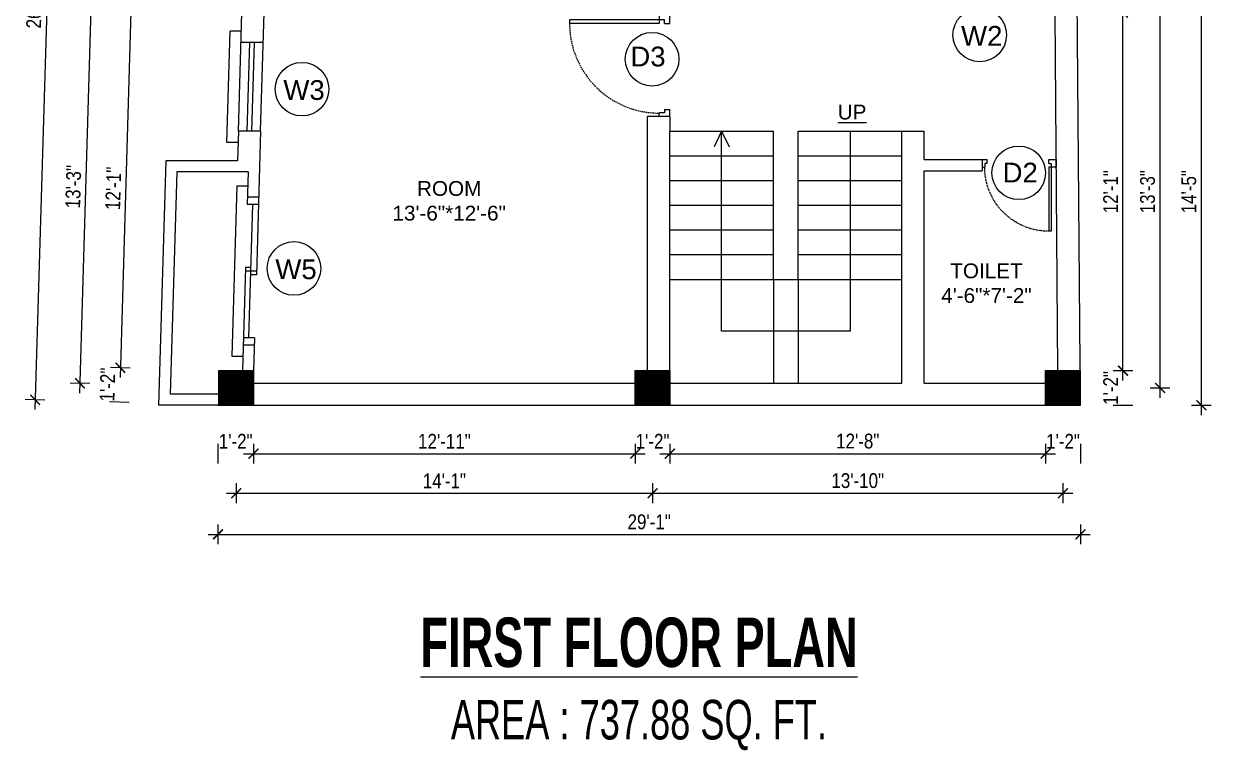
# Model space of a CAD drawing. Header units: inches. Extents: x -9985691 to 3643, y -3270716 to 4788.
# Drawn here: x -4965885.4 to -4965404.3, y -3263761.5 to -3263467.2 of the extents above; entities that cross this region are included whole.
import ezdxf

# ---------------------------------------------------------------- set-up
doc = ezdxf.new("R2010")
doc.units = ezdxf.units.IN
doc.header["$LTSCALE"] = 2
doc.header["$MEASUREMENT"] = 0
doc.header["$PDMODE"] = 34
doc.linetypes.add('HIDDEN', pattern=[0.375, 0.25, -0.125])
doc.layers.get('0').update_dxf_attribs({"linetype": 'CONTINUOUS'})
doc.layers.get('DEFPOINTS').update_dxf_attribs({"color": 141, "linetype": 'CONTINUOUS'})
doc.layers.add('A-Hatch', color=7, linetype='CONTINUOUS')
for name, color, linetype, lineweight in [('Annotate-Lite.w', 177, 'CONTINUOUS', 9), ('DIM 1-100', 4, 'CONTINUOUS', 13), ('Door-Window.w', 4, 'CONTINUOUS', 15), ('TEXT', 181, 'CONTINUOUS', 25), ('Text-100.w', 254, 'CONTINUOUS', 9)]:
    doc.layers.add(name, color=color, linetype=linetype, lineweight=lineweight)
doc.styles.add('Arial', font='arial.ttf', dxfattribs={"width": 0.8, "height": 12})
doc.styles.add('arial.', font='arial.ttf')
doc.styles.add('gaurav', font='arial.ttf')
doc.styles.get("Standard").update_dxf_attribs({"font": 'ARIALN.TTF'})
doc.dimstyles.new('1 by 96', dxfattribs={"dimtxt": 6, "dimasz": 4, "dimexe": 4, "dimexo": 4, "dimgap": 2, "dimtad": 1, "dimdec": 0, "dimzin": 0, "dimdsep": 46, "dimlunit": 4, "dimtxsty": 'Standard', "dimblk": 'ARCHTICK', "dimcen": 0, "dimdle": 4, "dimadec": 0, "dimazin": 0, "dimtfac": 1, "dimtdec": 0, "dimtix": 1, "dimtofl": 0, "dimtmove": 1, "dimatfit": 3, "dimldrblk": 'ARCHTICK', "dimfxl": 4, "dimfxlon": 1, "dimtolj": 1, "dimtzin": 0, "dimlwd": -1, "dimlwe": -1, "dimarcsym": 0})

# ---------------------------------------------------------------- blocks, each defined once
blk = doc.blocks.new('3-0')
at = {"ltscale": 3}
for p, q in [((11063.05, 10097.68), (11065.97, 10099.9)), ((11063.05, 10097.68), (11064.53, 10095.73)), ((11065.25, 10097.81), (11066.71, 10098.92)), ((11065.99, 10096.84), (11065.25, 10097.81)), ((11065.97, 10099.9), (11066.71, 10098.92)), ((11065.99, 10096.84), (11064.53, 10095.73)), ((11085.5, 10074.13), (11110.32, 10092.96)), ((11086.24, 10073.15), (11111.05, 10091.97)), ((11111.05, 10091.97), (11110.32, 10092.96)), ((11084.04, 10073.02), (11082.57, 10071.91)), ((11084.04, 10073.02), (11084.78, 10072.04)), ((11084.78, 10072.04), (11086.24, 10073.15)), ((11086.24, 10073.15), (11085.5, 10074.13)), ((11087.72, 10071.2), (11086.24, 10073.15)), ((11082.57, 10071.91), (11084.79, 10068.98)), ((11084.79, 10068.98), (11087.72, 10071.2))]:
    blk.add_line(p, q, dxfattribs=at)
at = {"layer": 'Door-Window.w', "color": 9, "linetype": 'HIDDEN', "lineweight": 18}
blk.add_arc((11085.5, 10074.13), 31.16, 37.1906, 127.1465, dxfattribs=at)
blk = doc.blocks.new('_ArchTick')
at = {"color": 0, "linetype": 'ByBlock', "const_width": 0.15}
blk.add_lwpolyline([(-0.5, -0.5), (0.5, 0.5)], dxfattribs=at)
blk = doc.blocks.new('*D1194')
at = {"layer": 'DEFPOINTS', "color": 0, "ltscale": 0.5, "transparency": 16777216}
for p in [(-4965802.05, -3263462.71), (-4965846.32, -3263606.52), (-4965806.36, -3263607.71)]:
    blk.add_point(p, dxfattribs=at)
at = {"layer": 'DIM 1-100', "color": 0, "ltscale": 0.5, "transparency": 16777216}
for p, q in [((-4965841.89, -3263457.53), (-4965846.44, -3263610.52)), ((-4965838.01, -3263461.64), (-4965846, -3263461.4)), ((-4965842.32, -3263606.64), (-4965850.32, -3263606.4))]:
    blk.add_line(p, q, dxfattribs=at)
at = {"layer": 'DIM 1-100', "color": 0, "ltscale": 0.5, "transparency": 16777216, "xscale": 4, "yscale": 4, "zscale": 4}
for p, rotation in [((-4965842.01, -3263461.52), 88.2968649502708), ((-4965846.32, -3263606.52), 268.2968649502708)]:
    blk.add_blockref('_ArchTick', p, dxfattribs=dict(at, rotation=rotation))
at = {"layer": 'DIM 1-100', "color": 0, "ltscale": 0.5, "transparency": 16777216, "insert": (-4965849.17, -3263533.87), "char_height": 6, "attachment_point": 5, "rotation": 88.2969}
blk.add_mtext('\\A1;12\'-1"', dxfattribs=at)
blk = doc.blocks.new('*D1195')
at = {"layer": 'DEFPOINTS', "color": 0, "ltscale": 0.5, "transparency": 16777216}
for p in [(-4965806.36, -3263607.71), (-4965846.73, -3263620.52), (-4965806.77, -3263621.71)]:
    blk.add_point(p, dxfattribs=at)
at = {"layer": 'DIM 1-100', "color": 0, "ltscale": 0.5, "transparency": 16777216}
for p, q in [((-4965842.32, -3263606.64), (-4965850.32, -3263606.4)), ((-4965842.74, -3263620.64), (-4965850.73, -3263620.4))]:
    blk.add_line(p, q, dxfattribs=at)
at = {"layer": 'DIM 1-100', "color": 0, "ltscale": 0.5, "transparency": 16777216, "insert": (-4965851.54, -3263613.37), "char_height": 6, "attachment_point": 5, "rotation": 88.2969}
blk.add_mtext('\\A1;1\'-2"', dxfattribs=at)
blk = doc.blocks.new('*D1198')
at = {"layer": 'DEFPOINTS', "color": 0, "ltscale": 0.5, "transparency": 16777216}
for p in [(-4965857.91, -3263453.83), (-4965794.63, -3263455.71), (-4965799.36, -3263614.71)]:
    blk.add_point(p, dxfattribs=at)
at = {"layer": 'DIM 1-100', "color": 0, "ltscale": 0.5, "transparency": 16777216}
for p, q in [((-4965862.76, -3263616.83), (-4965857.8, -3263449.83)), ((-4965853.92, -3263453.95), (-4965861.91, -3263453.71)), ((-4965858.64, -3263612.95), (-4965866.64, -3263612.71))]:
    blk.add_line(p, q, dxfattribs=at)
at = {"layer": 'DIM 1-100', "color": 0, "ltscale": 0.5, "transparency": 16777216, "xscale": 4, "yscale": 4, "zscale": 4}
for p, rotation in [((-4965857.91, -3263453.83), 88.29686496677859), ((-4965862.64, -3263612.83), 268.2968649667786)]:
    blk.add_blockref('_ArchTick', p, dxfattribs=dict(at, rotation=rotation))
at = {"layer": 'DIM 1-100', "color": 0, "ltscale": 0.5, "transparency": 16777216, "insert": (-4965865.34, -3263533.18), "char_height": 6, "attachment_point": 5, "rotation": 88.2969}
blk.add_mtext('\\A1;13\'-3"', dxfattribs=at)
blk = doc.blocks.new('*D1200')
at = {"layer": 'DEFPOINTS', "color": 0, "ltscale": 0.5, "transparency": 16777216}
for p in [(-4965797.32, -3263303.58), (-4965880.84, -3263619.51), (-4965806.77, -3263621.71)]:
    blk.add_point(p, dxfattribs=at)
at = {"layer": 'DIM 1-100', "color": 0, "ltscale": 0.5, "transparency": 16777216}
for p, q in [((-4965871.26, -3263297.38), (-4965880.96, -3263623.51)), ((-4965867.39, -3263301.5), (-4965875.38, -3263301.26)), ((-4965876.84, -3263619.63), (-4965884.84, -3263619.39))]:
    blk.add_line(p, q, dxfattribs=at)
at = {"layer": 'DIM 1-100', "color": 0, "ltscale": 0.5, "transparency": 16777216, "xscale": 4, "yscale": 4, "zscale": 4}
for p, rotation in [((-4965871.38, -3263301.38), 88.29686496679862), ((-4965880.84, -3263619.51), 268.2968649667986)]:
    blk.add_blockref('_ArchTick', p, dxfattribs=dict(at, rotation=rotation))
at = {"layer": 'DIM 1-100', "color": 0, "ltscale": 0.5, "transparency": 16777216, "insert": (-4965881.17, -3263460.3), "char_height": 6, "attachment_point": 5, "rotation": 88.2969}
blk.add_mtext('\\A1;26\'-6"', dxfattribs=at)
blk = doc.blocks.new('*D1201')
at = {"layer": 'DEFPOINTS', "color": 0, "ltscale": 0.5, "transparency": 16777216}
for p in [(-4965806.77, -3263621.71), (-4965792.36, -3263621.71), (-4965792.36, -3263641.34)]:
    blk.add_point(p, dxfattribs=at)
at = {"layer": 'DIM 1-100', "color": 0, "ltscale": 0.5, "transparency": 16777216}
for p, q in [((-4965806.77, -3263637.34), (-4965806.77, -3263645.34)), ((-4965792.36, -3263637.34), (-4965792.36, -3263645.34))]:
    blk.add_line(p, q, dxfattribs=at)
at = {"layer": 'DIM 1-100', "color": 0, "ltscale": 0.5, "transparency": 16777216, "insert": (-4965799.57, -3263636.33), "char_height": 6, "attachment_point": 5}
blk.add_mtext('\\A1;1\'-2"', dxfattribs=at)
blk = doc.blocks.new('*D1202')
at = {"layer": 'DEFPOINTS', "color": 0, "ltscale": 0.5, "transparency": 16777216}
for p in [(-4965792.36, -3263621.71), (-4965637.68, -3263621.71), (-4965637.68, -3263641.34)]:
    blk.add_point(p, dxfattribs=at)
at = {"layer": 'DIM 1-100', "color": 0, "ltscale": 0.5, "transparency": 16777216}
for p, q in [((-4965792.36, -3263637.34), (-4965792.36, -3263645.34)), ((-4965637.68, -3263637.34), (-4965637.68, -3263645.34)), ((-4965796.36, -3263641.34), (-4965633.68, -3263641.34))]:
    blk.add_line(p, q, dxfattribs=at)
at = {"layer": 'DIM 1-100', "color": 0, "ltscale": 0.5, "transparency": 16777216, "xscale": 4, "yscale": 4, "zscale": 4, "rotation": 180}
blk.add_blockref('_ArchTick', (-4965792.36, -3263641.34), dxfattribs=at)
at = {"layer": 'DIM 1-100', "color": 0, "ltscale": 0.5, "transparency": 16777216, "xscale": 4, "yscale": 4, "zscale": 4}
blk.add_blockref('_ArchTick', (-4965637.68, -3263641.34), dxfattribs=at)
at = {"layer": 'DIM 1-100', "color": 0, "ltscale": 0.5, "transparency": 16777216, "insert": (-4965715.02, -3263636.33), "char_height": 6, "attachment_point": 5}
blk.add_mtext('\\A1;12\'-11"', dxfattribs=at)
blk = doc.blocks.new('*D1203')
at = {"layer": 'DEFPOINTS', "color": 0, "ltscale": 0.5, "transparency": 16777216}
for p in [(-4965637.68, -3263621.71), (-4965623.68, -3263621.71), (-4965623.68, -3263641.34)]:
    blk.add_point(p, dxfattribs=at)
at = {"layer": 'DIM 1-100', "color": 0, "ltscale": 0.5, "transparency": 16777216}
for p, q in [((-4965637.68, -3263637.34), (-4965637.68, -3263645.34)), ((-4965623.68, -3263637.34), (-4965623.68, -3263645.34))]:
    blk.add_line(p, q, dxfattribs=at)
at = {"layer": 'DIM 1-100', "color": 0, "ltscale": 0.5, "transparency": 16777216, "insert": (-4965630.68, -3263636.33), "char_height": 6, "attachment_point": 5}
blk.add_mtext('\\A1;1\'-2"', dxfattribs=at)
blk = doc.blocks.new('*D1204')
at = {"layer": 'DEFPOINTS', "color": 0, "ltscale": 0.5, "transparency": 16777216}
for p in [(-4965623.68, -3263621.71), (-4965471.43, -3263621.71), (-4965471.43, -3263641.34)]:
    blk.add_point(p, dxfattribs=at)
at = {"layer": 'DIM 1-100', "color": 0, "ltscale": 0.5, "transparency": 16777216}
for p, q in [((-4965623.68, -3263637.34), (-4965623.68, -3263645.34)), ((-4965471.43, -3263637.34), (-4965471.43, -3263645.34)), ((-4965627.68, -3263641.34), (-4965467.43, -3263641.34))]:
    blk.add_line(p, q, dxfattribs=at)
at = {"layer": 'DIM 1-100', "color": 0, "ltscale": 0.5, "transparency": 16777216, "xscale": 4, "yscale": 4, "zscale": 4, "rotation": 180}
blk.add_blockref('_ArchTick', (-4965623.68, -3263641.34), dxfattribs=at)
at = {"layer": 'DIM 1-100', "color": 0, "ltscale": 0.5, "transparency": 16777216, "xscale": 4, "yscale": 4, "zscale": 4}
blk.add_blockref('_ArchTick', (-4965471.43, -3263641.34), dxfattribs=at)
at = {"layer": 'DIM 1-100', "color": 0, "ltscale": 0.5, "transparency": 16777216, "insert": (-4965547.55, -3263636.27), "char_height": 6, "attachment_point": 5}
blk.add_mtext('\\A1;12\'-8"', dxfattribs=at)
blk = doc.blocks.new('*D1205')
at = {"layer": 'DEFPOINTS', "color": 0, "ltscale": 0.5, "transparency": 16777216}
for p in [(-4965471.43, -3263621.71), (-4965457.32, -3263621.71), (-4965457.32, -3263641.34)]:
    blk.add_point(p, dxfattribs=at)
at = {"layer": 'DIM 1-100', "color": 0, "ltscale": 0.5, "transparency": 16777216}
for p, q in [((-4965471.43, -3263637.34), (-4965471.43, -3263645.34)), ((-4965457.32, -3263637.34), (-4965457.32, -3263645.34))]:
    blk.add_line(p, q, dxfattribs=at)
at = {"layer": 'DIM 1-100', "color": 0, "ltscale": 0.5, "transparency": 16777216, "insert": (-4965464.37, -3263636.33), "char_height": 6, "attachment_point": 5}
blk.add_mtext('\\A1;1\'-2"', dxfattribs=at)
blk = doc.blocks.new('*D1206')
at = {"layer": 'DEFPOINTS', "color": 0, "ltscale": 0.5, "transparency": 16777216}
for p in [(-4965799.36, -3263614.71), (-4965630.68, -3263614.71), (-4965630.68, -3263657.35)]:
    blk.add_point(p, dxfattribs=at)
at = {"layer": 'DIM 1-100', "color": 0, "ltscale": 0.5, "transparency": 16777216}
for p, q in [((-4965799.36, -3263653.35), (-4965799.36, -3263661.35)), ((-4965630.68, -3263653.35), (-4965630.68, -3263661.35)), ((-4965803.36, -3263657.35), (-4965626.68, -3263657.35))]:
    blk.add_line(p, q, dxfattribs=at)
at = {"layer": 'DIM 1-100', "color": 0, "ltscale": 0.5, "transparency": 16777216, "xscale": 4, "yscale": 4, "zscale": 4, "rotation": 180}
blk.add_blockref('_ArchTick', (-4965799.36, -3263657.35), dxfattribs=at)
at = {"layer": 'DIM 1-100', "color": 0, "ltscale": 0.5, "transparency": 16777216, "xscale": 4, "yscale": 4, "zscale": 4}
blk.add_blockref('_ArchTick', (-4965630.68, -3263657.35), dxfattribs=at)
at = {"layer": 'DIM 1-100', "color": 0, "ltscale": 0.5, "transparency": 16777216, "insert": (-4965715.02, -3263652.34), "char_height": 6, "attachment_point": 5}
blk.add_mtext('\\A1;14\'-1"', dxfattribs=at)
blk = doc.blocks.new('*D1207')
at = {"layer": 'DEFPOINTS', "color": 0, "ltscale": 0.5, "transparency": 16777216}
for p in [(-4965630.68, -3263614.71), (-4965464.43, -3263614.71), (-4965464.43, -3263657.35)]:
    blk.add_point(p, dxfattribs=at)
at = {"layer": 'DIM 1-100', "color": 0, "ltscale": 0.5, "transparency": 16777216}
for p, q in [((-4965630.68, -3263653.35), (-4965630.68, -3263661.35)), ((-4965464.43, -3263653.35), (-4965464.43, -3263661.35)), ((-4965634.68, -3263657.35), (-4965460.43, -3263657.35))]:
    blk.add_line(p, q, dxfattribs=at)
at = {"layer": 'DIM 1-100', "color": 0, "ltscale": 0.5, "transparency": 16777216, "xscale": 4, "yscale": 4, "zscale": 4, "rotation": 180}
blk.add_blockref('_ArchTick', (-4965630.68, -3263657.35), dxfattribs=at)
at = {"layer": 'DIM 1-100', "color": 0, "ltscale": 0.5, "transparency": 16777216, "xscale": 4, "yscale": 4, "zscale": 4}
blk.add_blockref('_ArchTick', (-4965464.43, -3263657.35), dxfattribs=at)
at = {"layer": 'DIM 1-100', "color": 0, "ltscale": 0.5, "transparency": 16777216, "insert": (-4965547.55, -3263652.29), "char_height": 6, "attachment_point": 5}
blk.add_mtext('\\A1;13\'-10"', dxfattribs=at)
blk = doc.blocks.new('*D1208')
at = {"layer": 'DEFPOINTS', "color": 0, "ltscale": 0.5, "transparency": 16777216}
for p in [(-4965806.77, -3263621.71), (-4965457.32, -3263621.71), (-4965457.32, -3263674.04)]:
    blk.add_point(p, dxfattribs=at)
at = {"layer": 'DIM 1-100', "color": 0, "ltscale": 0.5, "transparency": 16777216}
for p, q in [((-4965806.77, -3263670.04), (-4965806.77, -3263678.04)), ((-4965457.32, -3263670.04), (-4965457.32, -3263678.04)), ((-4965810.77, -3263674.04), (-4965453.32, -3263674.04))]:
    blk.add_line(p, q, dxfattribs=at)
at = {"layer": 'DIM 1-100', "color": 0, "ltscale": 0.5, "transparency": 16777216, "xscale": 4, "yscale": 4, "zscale": 4, "rotation": 180}
blk.add_blockref('_ArchTick', (-4965806.77, -3263674.04), dxfattribs=at)
at = {"layer": 'DIM 1-100', "color": 0, "ltscale": 0.5, "transparency": 16777216, "xscale": 4, "yscale": 4, "zscale": 4}
blk.add_blockref('_ArchTick', (-4965457.32, -3263674.04), dxfattribs=at)
at = {"layer": 'DIM 1-100', "color": 0, "ltscale": 0.5, "transparency": 16777216, "insert": (-4965632.05, -3263668.98), "char_height": 6, "attachment_point": 5}
blk.add_mtext('\\A1;29\'-1"', dxfattribs=at)
blk = doc.blocks.new('*D1209')
at = {"layer": 'DEFPOINTS', "color": 0, "ltscale": 0.5, "transparency": 16777216}
for p in [(-4965457.43, -3263607.71), (-4965457.32, -3263621.71), (-4965440.08, -3263621.71)]:
    blk.add_point(p, dxfattribs=at)
at = {"layer": 'DIM 1-100', "color": 0, "ltscale": 0.5, "transparency": 16777216}
for p, q in [((-4965444.08, -3263607.71), (-4965436.08, -3263607.71)), ((-4965444.08, -3263621.71), (-4965436.08, -3263621.71))]:
    blk.add_line(p, q, dxfattribs=at)
at = {"layer": 'DIM 1-100', "color": 0, "ltscale": 0.5, "transparency": 16777216, "insert": (-4965445.09, -3263614.71), "char_height": 6, "attachment_point": 5, "rotation": 90}
blk.add_mtext('\\A1;1\'-2"', dxfattribs=at)
blk = doc.blocks.new('*D1210')
at = {"layer": 'DEFPOINTS', "color": 0, "ltscale": 0.5, "transparency": 16777216}
for p in [(-4965458.65, -3263462.71), (-4965440.08, -3263462.71), (-4965457.43, -3263607.71)]:
    blk.add_point(p, dxfattribs=at)
at = {"layer": 'DIM 1-100', "color": 0, "ltscale": 0.5, "transparency": 16777216}
for p, q in [((-4965440.08, -3263611.71), (-4965440.08, -3263458.71)), ((-4965444.08, -3263462.71), (-4965436.08, -3263462.71)), ((-4965444.08, -3263607.71), (-4965436.08, -3263607.71))]:
    blk.add_line(p, q, dxfattribs=at)
at = {"layer": 'DIM 1-100', "color": 0, "ltscale": 0.5, "transparency": 16777216, "xscale": 4, "yscale": 4, "zscale": 4}
for p, rotation in [((-4965440.08, -3263462.71), 90), ((-4965440.08, -3263607.71), 270)]:
    blk.add_blockref('_ArchTick', p, dxfattribs=dict(at, rotation=rotation))
at = {"layer": 'DIM 1-100', "color": 0, "ltscale": 0.5, "transparency": 16777216, "insert": (-4965445.09, -3263535.21), "char_height": 6, "attachment_point": 5, "rotation": 90}
blk.add_mtext('\\A1;12\'-1"', dxfattribs=at)
blk = doc.blocks.new('*D1214')
at = {"layer": 'DEFPOINTS', "color": 0, "ltscale": 0.5, "transparency": 16777216}
for p in [(-4965465.65, -3263455.71), (-4965425.05, -3263455.71), (-4965464.43, -3263614.71)]:
    blk.add_point(p, dxfattribs=at)
at = {"layer": 'DIM 1-100', "color": 0, "ltscale": 0.5, "transparency": 16777216}
for p, q in [((-4965425.05, -3263618.71), (-4965425.05, -3263451.71)), ((-4965429.05, -3263455.71), (-4965421.05, -3263455.71)), ((-4965429.05, -3263614.71), (-4965421.05, -3263614.71))]:
    blk.add_line(p, q, dxfattribs=at)
at = {"layer": 'DIM 1-100', "color": 0, "ltscale": 0.5, "transparency": 16777216, "xscale": 4, "yscale": 4, "zscale": 4}
for p, rotation in [((-4965425.05, -3263455.71), 90), ((-4965425.05, -3263614.71), 270)]:
    blk.add_blockref('_ArchTick', p, dxfattribs=dict(at, rotation=rotation))
at = {"layer": 'DIM 1-100', "color": 0, "ltscale": 0.5, "transparency": 16777216, "insert": (-4965430.11, -3263535.21), "char_height": 6, "attachment_point": 5, "rotation": 90}
blk.add_mtext('\\A1;13\'-3"', dxfattribs=at)
blk = doc.blocks.new('*D1216')
at = {"layer": 'DEFPOINTS', "color": 0, "ltscale": 0.5, "transparency": 16777216}
for p in [(-4965458.65, -3263448.71), (-4965408.32, -3263448.71), (-4965457.32, -3263621.71)]:
    blk.add_point(p, dxfattribs=at)
at = {"layer": 'DIM 1-100', "color": 0, "ltscale": 0.5, "transparency": 16777216}
for p, q in [((-4965408.32, -3263625.71), (-4965408.32, -3263444.71)), ((-4965412.32, -3263448.71), (-4965404.32, -3263448.71)), ((-4965412.32, -3263621.71), (-4965404.32, -3263621.71))]:
    blk.add_line(p, q, dxfattribs=at)
at = {"layer": 'DIM 1-100', "color": 0, "ltscale": 0.5, "transparency": 16777216, "xscale": 4, "yscale": 4, "zscale": 4}
for p, rotation in [((-4965408.32, -3263448.71), 90), ((-4965408.32, -3263621.71), 270)]:
    blk.add_blockref('_ArchTick', p, dxfattribs=dict(at, rotation=rotation))
at = {"layer": 'DIM 1-100', "color": 0, "ltscale": 0.5, "transparency": 16777216, "insert": (-4965413.38, -3263535.21), "char_height": 6, "attachment_point": 5, "rotation": 90}
blk.add_mtext('\\A1;14\'-5"', dxfattribs=at)

msp = doc.modelspace()

# ---------------------------------------------------------------- hatches: boundary and pattern name
at = {"layer": 'A-Hatch', "ltscale": 0.5}
h = msp.add_hatch(dxfattribs=at)
h.set_pattern_fill('ANSI31', color=256)
h.set_pattern_definition([(45, (9302.51879, 1063.61838), (-0.0883883476483, 0.0883883476483), [])])
h.paths.add_polyline_path([(-4965792.36, -3263607.71), (-4965806.36, -3263607.71), (-4965806.36, -3263621.71), (-4965792.36, -3263621.71)])
h = msp.add_hatch(dxfattribs=at)
h.set_pattern_fill('ANSI31', color=256)
h.set_pattern_definition([(45, (9471.20189, 1063.61838), (-0.0883883476483, 0.0883883476483), [])])
h.paths.add_polyline_path([(-4965623.68, -3263607.71), (-4965637.68, -3263607.71), (-4965637.68, -3263621.71), (-4965623.68, -3263621.71)])
h = msp.add_hatch(dxfattribs=at)
h.set_pattern_fill('ANSI31', color=256)
h.set_pattern_definition([(45, (9637.45165, 1063.61838), (-0.0883883476483, 0.0883883476483), [])])
h.paths.add_polyline_path([(-4965457.43, -3263607.71), (-4965471.43, -3263607.71), (-4965471.43, -3263621.71), (-4965457.43, -3263621.71)])

# ---------------------------------------------------------------- linework, layer by layer
at = {"ltscale": 0.5}
for p, q in [((-4965457.32, -3263621.71), (-4965458.79, -3263430.71)), ((-4965798.48, -3263510.71), (-4965797.05, -3263462.71)), ((-4965789.47, -3263510.71), (-4965788.05, -3263462.71)), ((-4965466.43, -3263607.71), (-4965467.54, -3263462.71)), ((-4965803.11, -3263515.21), (-4965801.78, -3263470.21)), ((-4965797.27, -3263470.21), (-4965801.78, -3263470.21)), ((-4965788.4, -3263474.71), (-4965797.41, -3263474.71)), ((-4965794.98, -3263510.71), (-4965793.91, -3263474.71)), ((-4965792.98, -3263510.71), (-4965791.91, -3263474.71)), ((-4965632.68, -3263607.71), (-4965632.68, -3263504.71)), ((-4965623.68, -3263504.71), (-4965632.68, -3263504.71)), ((-4965623.68, -3263504.71), (-4965623.68, -3263510.71)), ((-4965798.48, -3263510.71), (-4965798.83, -3263522.71)), ((-4965789.47, -3263510.71), (-4965798.48, -3263510.71)), ((-4965789.47, -3263510.71), (-4965791.2, -3263568.89)), ((-4965623.68, -3263607.71), (-4965623.68, -3263510.71)), ((-4965623.68, -3263510.71), (-4965581.68, -3263510.71)), ((-4965602.68, -3263510.71), (-4965605.76, -3263517.06)), ((-4965602.68, -3263591.71), (-4965602.68, -3263510.71)), ((-4965602.68, -3263510.71), (-4965599.59, -3263517.06)), ((-4965581.68, -3263570.71), (-4965581.68, -3263510.71)), ((-4965571.68, -3263510.71), (-4965529.68, -3263510.71)), ((-4965571.68, -3263570.71), (-4965571.68, -3263510.71)), ((-4965550.68, -3263510.71), (-4965550.68, -3263591.71)), ((-4965529.68, -3263612.71), (-4965529.68, -3263510.71)), ((-4965529.68, -3263510.71), (-4965520.68, -3263510.71)), ((-4965520.68, -3263522.21), (-4965520.68, -3263510.71)), ((-4965798.61, -3263515.21), (-4965803.11, -3263515.21)), ((-4965623.68, -3263520.71), (-4965581.68, -3263520.71)), ((-4965571.68, -3263520.71), (-4965529.68, -3263520.71)), ((-4965827.84, -3263522.71), (-4965830.79, -3263621.71)), ((-4965798.83, -3263522.71), (-4965827.84, -3263522.71)), ((-4965520.68, -3263522.21), (-4965497.08, -3263522.21)), ((-4965520.68, -3263612.71), (-4965520.68, -3263526.71)), ((-4965520.68, -3263526.71), (-4965497.08, -3263526.71)), ((-4965497.08, -3263522.21), (-4965497.08, -3263526.71)), ((-4965823.47, -3263527.21), (-4965826.15, -3263617.21)), ((-4965794.47, -3263527.21), (-4965823.47, -3263527.21)), ((-4965794.47, -3263527.21), (-4965794.86, -3263540.39)), ((-4965623.68, -3263530.71), (-4965581.68, -3263530.71)), ((-4965571.68, -3263530.71), (-4965529.68, -3263530.71)), ((-4965799.14, -3263532.89), (-4965801.19, -3263601.89)), ((-4965799.14, -3263532.89), (-4965794.64, -3263532.89)), ((-4965790.36, -3263540.39), (-4965794.86, -3263540.39)), ((-4965790.27, -3263537.39), (-4965794.77, -3263537.39)), ((-4965794.21, -3263594.39), (-4965792.61, -3263540.39)), ((-4965623.68, -3263540.71), (-4965581.68, -3263540.71)), ((-4965571.68, -3263540.71), (-4965529.68, -3263540.71)), ((-4965623.68, -3263550.71), (-4965581.68, -3263550.71)), ((-4965571.68, -3263550.71), (-4965529.68, -3263550.71)), ((-4965623.68, -3263560.71), (-4965581.68, -3263560.71)), ((-4965571.68, -3263560.71), (-4965529.68, -3263560.71)), ((-4965795.62, -3263565.89), (-4965796.86, -3263607.58)), ((-4965791.16, -3263567.39), (-4965795.66, -3263567.39)), ((-4965793.37, -3263565.89), (-4965795.62, -3263565.89)), ((-4965791.2, -3263568.89), (-4965793.46, -3263568.89)), ((-4965623.68, -3263570.71), (-4965581.68, -3263570.71)), ((-4965581.68, -3263570.71), (-4965571.68, -3263570.71)), ((-4965581.68, -3263570.71), (-4965581.68, -3263612.71)), ((-4965571.68, -3263570.71), (-4965529.68, -3263570.71)), ((-4965571.68, -3263570.71), (-4965571.68, -3263612.71)), ((-4965550.68, -3263591.71), (-4965602.68, -3263591.71)), ((-4965792.05, -3263597.39), (-4965796.55, -3263597.39)), ((-4965791.96, -3263594.39), (-4965796.46, -3263594.39)), ((-4965791.96, -3263594.39), (-4965792.36, -3263607.71)), ((-4965801.19, -3263601.89), (-4965796.69, -3263601.89)), ((-4965792.36, -3263612.71), (-4965637.68, -3263612.71)), ((-4965623.68, -3263612.71), (-4965529.68, -3263612.71)), ((-4965520.68, -3263612.71), (-4965471.43, -3263612.71)), ((-4965806.36, -3263617.21), (-4965826.15, -3263617.21)), ((-4965806.77, -3263621.71), (-4965830.79, -3263621.71)), ((-4965806.77, -3263621.71), (-4965457.32, -3263621.71))]:
    msp.add_line(p, q, dxfattribs=at)
for points in [[(-4965806.36, -3263607.71), (-4965792.36, -3263607.71), (-4965792.36, -3263621.71), (-4965806.36, -3263621.71)], [(-4965637.68, -3263607.71), (-4965623.68, -3263607.71), (-4965623.68, -3263621.71), (-4965637.68, -3263621.71)], [(-4965471.43, -3263607.71), (-4965457.43, -3263607.71), (-4965457.43, -3263621.71), (-4965471.43, -3263621.71)]]:
    msp.add_lwpolyline(points, close=True, dxfattribs=at)
at = {"layer": 'Annotate-Lite.w', "ltscale": 0.005}
for centre in [(-4965498.13, -3263471.7), (-4965630.87, -3263481.53), (-4965772.71, -3263493.66), (-4965482.32, -3263527.56), (-4965775.97, -3263566.28)]:
    msp.add_circle(centre, 10.86, dxfattribs=at)

# ---------------------------------------------------------------- block references
at = {"layer": 'Door-Window.w', "linetype": 'ByBlock'}
for p, xscale, yscale, zscale, rotation in [((-4967118.13, -3278375.56), -0.999790782309915, 0.9997907820742985, 0.9997907822730241, 307.152424295913), ((-4964204.18, -3278375.56), 0.9997907823099139, 0.9997907820742985, 0.9997907822730241, 52.84757570409326), ((-4948225.35, -3261910.47), 1.166422579283982, 1.166422579009098, 1.166422579240944, 142.8475757026038), ((-4964358.34, -3251094.84), -0.8331589850253457, 0.8331589851164872, 0.8331589849470642, 127.1524242869524)]:
    msp.add_blockref('3-0', p, dxfattribs=dict(at, xscale=xscale, yscale=yscale, zscale=zscale, rotation=rotation))

# ---------------------------------------------------------------- texts
at = {"layer": 'Annotate-Lite.w', "ltscale": 0.005, "char_height": 8, "style": 'gaurav'}
for s, insert, attachment_point in [('W2', (-4965505.68, -3263468.05), 1), ('D3', (-4965625.4, -3263476.44), 3), ('W3', (-4965780.26, -3263490.01), 1), ('W5', (-4965783.51, -3263562.63), 1)]:
    msp.add_mtext_dynamic_manual_height_columns(s, width=8, gutter_width=100, heights=[0], dxfattribs=dict(at, insert=insert, attachment_point=attachment_point))
at = {"layer": 'Annotate-Lite.w', "ltscale": 0.005, "insert": (-4965488.87, -3263531.44), "char_height": 8, "attachment_point": 7, "rotation": 359.8855, "style": 'gaurav'}
msp.add_mtext_dynamic_manual_height_columns('D2', width=8, gutter_width=100, heights=[0], dxfattribs=at)
at = {"layer": 'TEXT', "lineweight": -2, "insert": (-4965549.86, -3263502.97), "char_height": 6, "width": 26.6739, "attachment_point": 5, "style": 'arial.'}
msp.add_mtext('{\\LUP}', dxfattribs=at)
at = {"layer": 'TEXT', "lineweight": -2, "char_height": 6, "attachment_point": 5, "style": 'arial.'}
for s, insert in [('ROOM\\P13\'-6"*12\'-6"', (-4965713.08, -3263538.93)), ('TOILET\\P4\'-6"*7\'-2"', (-4965495.39, -3263572.31))]:
    msp.add_mtext_dynamic_manual_height_columns(s, width=45.7314, gutter_width=30, heights=[0], dxfattribs=dict(at, insert=insert))
at = {"layer": 'Text-100.w', "insert": (-4965636.18, -3263707.77), "char_height": 20, "width": 569.1024, "attachment_point": 2, "style": 'Arial'}
msp.add_mtext('\\A1;{\\fArial Narrow|b1|i0|c0|p34;\\LFIRST FLOOR PLAN\\P\\fArial Narrow|b0|i0|c0|p34;\\H0.8x;\\lAREA : 737.88 SQ. FT.\\H1.02306x; }', dxfattribs=at)

# ---------------------------------------------------------------- dimensions: what is measured, and where the dimension line sits
at = {"layer": 'DIM 1-100', "ltscale": 0.5}
for p1, p2, distance, picture, middle in [((-4965797.32, -3263303.58), (-4965806.77, -3263621.71), -74.1, '*D1200', (-4965881.17, -3263460.3)), ((-4965799.36, -3263614.71), (-4965794.63, -3263455.71), 63.31, '*D1198', (-4965865.34, -3263533.18))]:
    dim = msp.add_aligned_dim(p1=p1, p2=p2, distance=distance, dimstyle='1 by 96', dxfattribs=at)
    dim.commit()
    dim.dimension.update_dxf_attribs({"geometry": picture, "text_midpoint": middle})
for base, p1, p2, angle, picture, middle in [((-4965408.32, -3263448.71), (-4965457.32, -3263621.71), (-4965458.65, -3263448.71), 90, '*D1216', (-4965413.38, -3263535.21)), ((-4965425.05, -3263455.71), (-4965464.43, -3263614.71), (-4965465.65, -3263455.71), 90, '*D1214', (-4965430.11, -3263535.21)), ((-4965846.32, -3263606.52), (-4965802.05, -3263462.71), (-4965806.36, -3263607.71), 268.2969, '*D1194', (-4965849.17, -3263533.87)), ((-4965440.08, -3263462.71), (-4965457.43, -3263607.71), (-4965458.65, -3263462.71), 90, '*D1210', (-4965445.09, -3263535.21)), ((-4965846.73, -3263620.52), (-4965806.36, -3263607.71), (-4965806.77, -3263621.71), 268.2969, '*D1195', (-4965851.54, -3263613.37)), ((-4965440.08, -3263621.71), (-4965457.43, -3263607.71), (-4965457.32, -3263621.71), 90, '*D1209', (-4965445.09, -3263614.71))]:
    dim = msp.add_linear_dim(base=base, p1=p1, p2=p2, angle=angle, dimstyle='1 by 96', dxfattribs=at)
    dim.commit()
    dim.dimension.update_dxf_attribs({"geometry": picture, "text_midpoint": middle})
for base, p1, p2, picture, middle in [((-4965630.68, -3263657.35), (-4965799.36, -3263614.71), (-4965630.68, -3263614.71), '*D1206', (-4965715.02, -3263652.34)), ((-4965464.43, -3263657.35), (-4965630.68, -3263614.71), (-4965464.43, -3263614.71), '*D1207', (-4965547.55, -3263652.29)), ((-4965457.32, -3263674.04), (-4965806.77, -3263621.71), (-4965457.32, -3263621.71), '*D1208', (-4965632.05, -3263668.98)), ((-4965792.36, -3263641.34), (-4965806.77, -3263621.71), (-4965792.36, -3263621.71), '*D1201', (-4965799.57, -3263636.33)), ((-4965637.68, -3263641.34), (-4965792.36, -3263621.71), (-4965637.68, -3263621.71), '*D1202', (-4965715.02, -3263636.33)), ((-4965623.68, -3263641.34), (-4965637.68, -3263621.71), (-4965623.68, -3263621.71), '*D1203', (-4965630.68, -3263636.33)), ((-4965471.43, -3263641.34), (-4965623.68, -3263621.71), (-4965471.43, -3263621.71), '*D1204', (-4965547.55, -3263636.27)), ((-4965457.32, -3263641.34), (-4965471.43, -3263621.71), (-4965457.32, -3263621.71), '*D1205', (-4965464.37, -3263636.33))]:
    dim = msp.add_linear_dim(base=base, p1=p1, p2=p2, dimstyle='1 by 96', dxfattribs=at)
    dim.commit()
    dim.dimension.update_dxf_attribs({"geometry": picture, "text_midpoint": middle})

doc.saveas('drawing.dxf')
